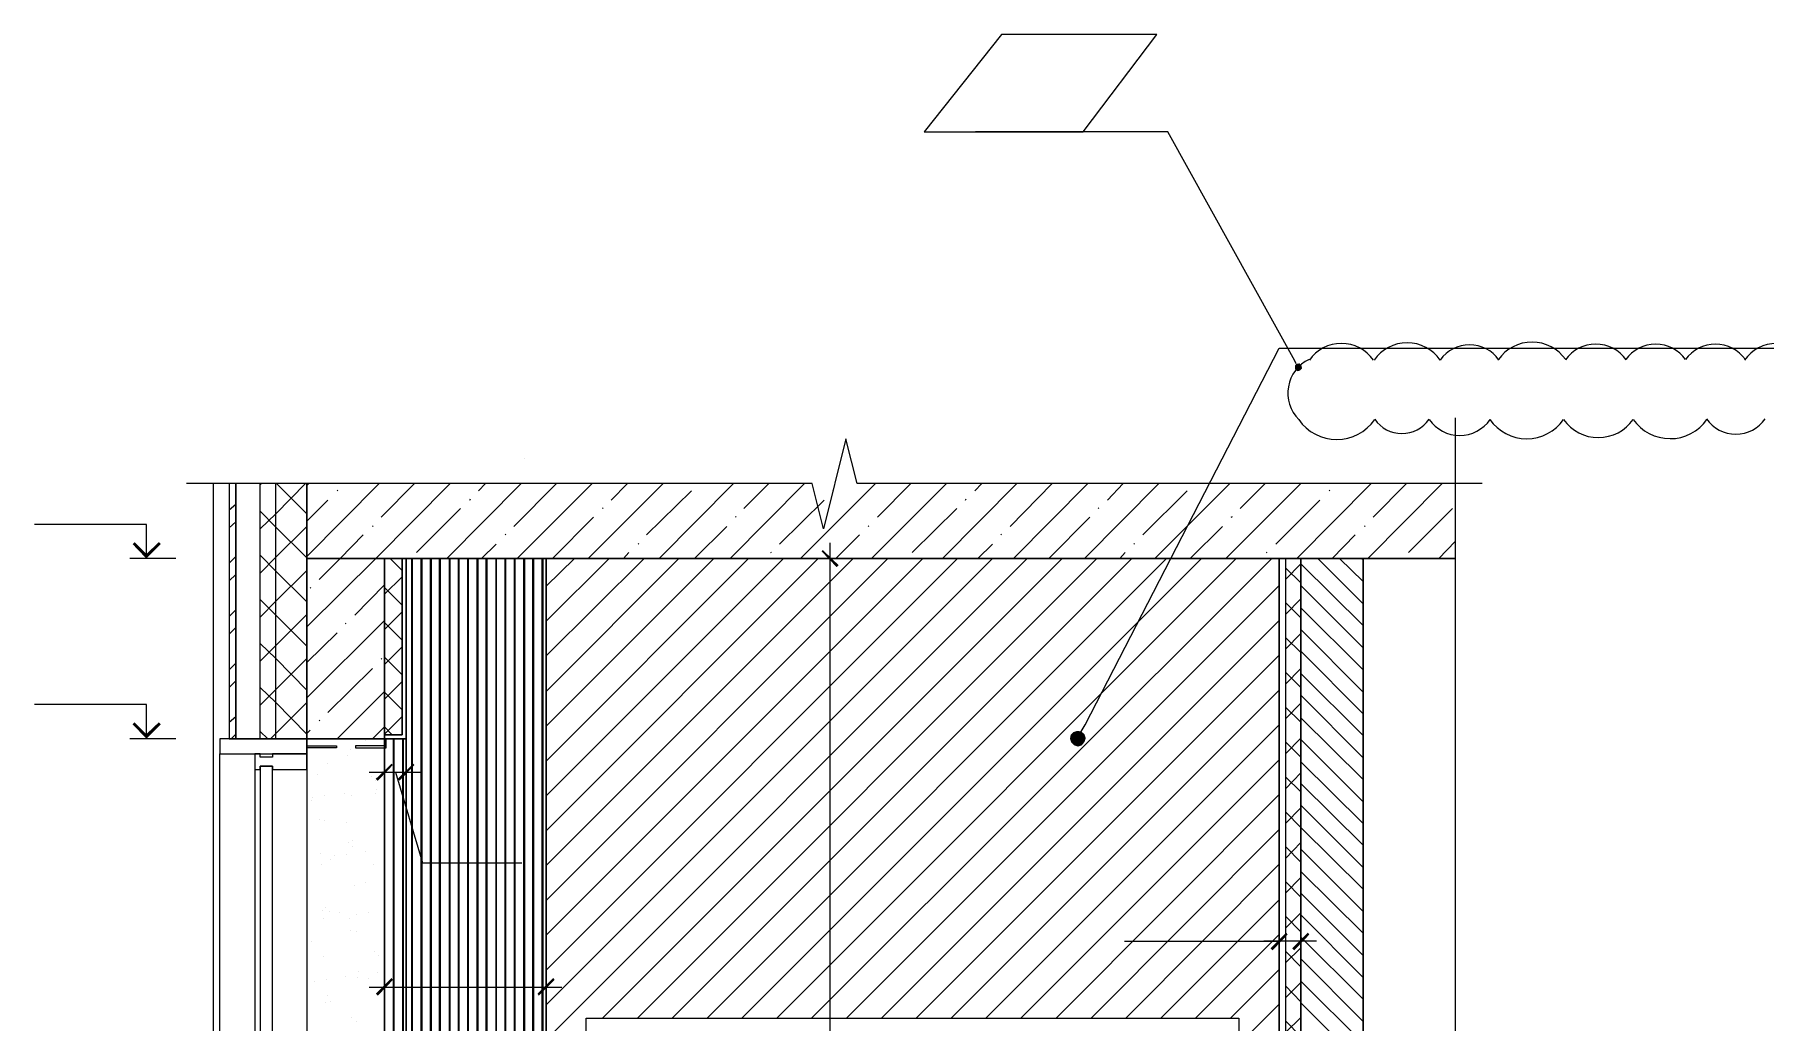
# Model space of a CAD drawing. Header units: millimetres. Extents: x -356862 to 418287, y 0 to 839748.
# Drawn here: x 388250 to 393950, y 762720 to 765972 of the extents above; entities that cross this region are included whole.
import ezdxf

# ---------------------------------------------------------------- set-up
doc = ezdxf.new("R2010")
doc.units = ezdxf.units.MM
doc.layers.add('PDF _Геометрия', color=7, linetype='Continuous', true_color=0xbababa)
doc.layers.add('PDF _Сплошная заливка', color=7, linetype='Continuous', true_color=0xf50000)

msp = doc.modelspace()

# ---------------------------------------------------------------- linework, layer by layer
at = {"layer": 'PDF _Геометрия', "color": 1, "lineweight": 20}
msp.add_lwpolyline([(391179.1938, 765651.9398), (391703.1113, 765651.9398), (391945.5855, 765972.3522), (391434.6577, 765972.3522)], close=True, dxfattribs=at)
msp.add_lwpolyline([(392404.5546, 764887.713), (392400.2247, 764898.5377), (391982.3897, 765651.9398), (391726.9257, 765651.9398), (391348.0598, 765651.9398)], dxfattribs=at)
at = {"layer": 'PDF _Геометрия', "color": 251, "lineweight": 20, "true_color": 0x545454}
msp.add_lwpolyline([(391696.6165, 763677.5068), (391709.6062, 763699.1563), (392348.266, 764939.6718), (392443.5237, 764939.6718), (397124.1422, 764939.6718)], dxfattribs=at)
at = {"layer": 'PDF _Геометрия', "color": 1, "lineweight": 20}
for points in [[(393072.3554, 764900.7806, 0.520539841), (392879.0581, 764900.7806, 0.520539929), (392660.9657, 764900.8126)], [(393883.8525, 764902.0224, 0.520540103), (393687.0086, 764902.0224, 0.520540103), (393489.9895, 764902.0224)], [(393042.5881, 764704.7332, 0.520539885), (393285.5397, 764704.7332, 0.520539952), (393514.4366, 764705.3707, 0.520539885), (393757.5183, 764704.7332)]]:
    msp.add_lwpolyline(points, format="xyb", dxfattribs=at)
at = {"layer": 'PDF _Геометрия', "color": 7, "lineweight": 5}
for points in [[(392928.4721, 764710.1872), (392928.4721, 764621.4243), (392928.4721, 762395.8573), (392781.2556, 762359.0532), (393075.6886, 762285.445), (392928.4721, 762248.6408), (392928.4721, 760023.0738), (392928.4721, 759934.3109)], [(393017.235, 764493.6924), (392928.4721, 764493.6924), (390958.369, 764493.6924), (390921.5649, 764640.9089), (390847.9567, 764344.3109), (390811.1526, 764493.6924), (388838.8845, 764493.6924), (388750.1216, 764493.6924)]]:
    msp.add_lwpolyline(points, dxfattribs=at)
at = {"layer": 'PDF _Геометрия', "color": 7, "lineweight": 9}
for points in [[(389862.9051, 764575.9604), (389862.9051, 764575.9604)], [(388838.8845, 759994.9295), (388838.8845, 764493.6924)], [(389044.5546, 763653.6924), (389044.5546, 764493.6924)], [(389862.9051, 764188.4346), (389862.9051, 764246.8882)], [(389862.9051, 764041.2181), (389862.9051, 764138.6408)], [(389862.9051, 763894.0017), (389862.9051, 763993.5893)], [(389862.9051, 763748.9501), (389862.9051, 763846.3728)], [(389862.9051, 763601.7336), (389862.9051, 763699.1563)], [(389146.3072, 763629.8779), (389243.7299, 763629.8779), (389243.7299, 763623.3831), (389146.3072, 763623.3831)], [(389408.266, 763629.8779), (389306.5134, 763629.8779), (389306.5134, 763623.3831), (389408.266, 763623.3831), (389408.266, 763629.8779), (389408.266, 763653.6924), (389401.7711, 763653.6924), (389401.7711, 760891.2181)], [(388860.534, 760902.0429), (388860.534, 760969.1563), (388860.534, 763577.9192), (388860.534, 763603.8986)], [(388975.2763, 763551.9398), (388975.2763, 760992.9707)], [(389146.3072, 763551.9398), (389146.3072, 760992.9707)], [(389862.9051, 763456.6821), (389862.9051, 763554.1047)], [(389862.9051, 763309.4656), (389862.9051, 763406.8882)], [(389862.9051, 763164.414), (389862.9051, 763261.8367)], [(389862.9051, 763017.1975), (389862.9051, 763114.6202)], [(389862.9051, 762872.146), (389862.9051, 762969.5687)], [(389862.9051, 762724.9295), (389862.9051, 762822.3522)], [(390066.4103, 760278.5377), (390066.4103, 762733.5893), (392216.2041, 762733.5893), (392216.2041, 760278.5377)]]:
    msp.add_lwpolyline(points, dxfattribs=at)
at = {"layer": 'PDF _Геометрия', "color": 7, "lineweight": 13}
for points in [[(388890.8433, 764493.6924), (388890.8433, 763653.6924), (388912.4928, 763653.6924), (388912.4928, 764493.6924), (388912.4928, 763653.6924), (389146.3072, 763653.6924), (389146.3072, 764493.6924)], [(389401.7711, 764246.8882), (389146.3072, 764246.8882)], [(392625.3794, 764246.8882), (392419.7093, 764246.8882)]]:
    msp.add_lwpolyline(points, dxfattribs=at)
at = {"layer": 'PDF _Геометрия', "color": 254, "lineweight": 5, "true_color": 0xdcdcdc}
for points in [[(388992.5959, 764344.3109), (389044.5546, 764394.1047), (389141.9773, 764493.6924)], [(388992.5959, 764489.3625), (388996.9257, 764493.6924)], [(388992.5959, 763653.6924), (388992.5959, 764493.6924)], [(389146.3072, 764394.1047), (389046.7196, 764493.6924)], [(389146.3072, 764487.1975), (389152.802, 764493.6924)], [(389146.3072, 764253.3831), (389384.4515, 764493.6924)], [(389146.3072, 764021.7336), (389373.6268, 764246.8882), (389618.266, 764493.6924)], [(389245.8948, 764469.8779), (389248.0598, 764472.0429)], [(389390.9464, 764383.28), (389501.3587, 764493.6924)], [(389607.4412, 764246.8882), (389852.0804, 764493.6924)], [(389711.3587, 764469.8779), (389735.1732, 764493.6924)], [(389828.266, 764352.9707), (389968.9876, 764493.6924)], [(389839.0907, 764246.8882), (390085.8948, 764493.6924)], [(390072.9051, 764246.8882), (390319.7093, 764493.6924)], [(390148.6783, 764439.5687), (390202.802, 764493.6924)], [(390265.5855, 764324.8264), (390412.802, 764469.8779)], [(390306.7196, 764246.8882), (390551.3587, 764493.6924)], [(390540.534, 764246.8882), (390785.1732, 764493.6924)], [(390585.9979, 764411.4243), (390668.266, 764493.6924)], [(390772.1835, 764246.8882), (391018.9876, 764493.6924)], [(390878.266, 764469.8779), (390880.4309, 764472.0429)], [(391005.9979, 764246.8882), (391252.802, 764493.6924)], [(391025.4824, 764383.28), (391135.8948, 764493.6924)], [(391239.8123, 764246.8882), (391484.4515, 764493.6924)], [(391345.8948, 764469.8779), (391369.7093, 764493.6924)], [(391462.802, 764352.9707), (391601.3587, 764493.6924)], [(391473.6268, 764246.8882), (391718.266, 764493.6924)], [(391707.4412, 764246.8882), (391952.0804, 764493.6924)], [(391783.2144, 764439.5687), (391835.1732, 764493.6924)], [(391900.1216, 764324.8264), (392045.1732, 764469.8779)], [(391939.0907, 764246.8882), (392185.8948, 764493.6924)], [(392172.9051, 764246.8882), (392419.7093, 764493.6924)], [(392220.534, 764411.4243), (392302.802, 764493.6924)], [(392406.7196, 764246.8882), (392651.3587, 764493.6924)], [(392512.802, 764469.8779), (392514.967, 764472.0429)], [(392640.534, 764246.8882), (392885.1732, 764493.6924)], [(392657.8536, 764383.28), (392768.266, 764493.6924)], [(389146.3072, 764370.2903), (389215.5855, 764439.5687)], [(389507.8536, 764266.3728), (389652.9051, 764411.4243)], [(389683.2144, 764439.5687), (389685.3794, 764443.8986)], [(390120.534, 764411.4243), (390122.6989, 764413.5893)], [(390702.9051, 764294.5171), (390850.1216, 764439.5687)], [(391140.2247, 764266.3728), (391287.4412, 764411.4243)], [(391315.5855, 764439.5687), (391317.7505, 764443.8986)], [(391752.9051, 764411.4243), (391755.0701, 764413.5893)], [(392337.4412, 764294.5171), (392482.4928, 764439.5687)], [(392774.7608, 764266.3728), (392919.8123, 764411.4243)], [(389146.3072, 764249.0532), (389044.5546, 764350.8058), (388992.5959, 764402.7645)], [(388992.5959, 764199.2594), (389044.5546, 764251.2181), (389146.3072, 764352.9707)], [(389362.802, 764352.9707), (389364.967, 764355.1357)], [(389955.9979, 764246.8882), (390090.2247, 764383.28)], [(390423.6268, 764246.8882), (390529.7093, 764352.9707)], [(390557.8536, 764383.28), (390560.0185, 764385.445)], [(390995.1732, 764352.9707), (390997.3381, 764355.1357)], [(391590.534, 764246.8882), (391724.7608, 764383.28)], [(392055.9979, 764246.8882), (392162.0804, 764352.9707)], [(392190.2247, 764383.28), (392194.5546, 764385.445)], [(392629.7093, 764352.9707), (392631.8742, 764355.1357)], [(389187.4412, 764177.6099), (389256.7196, 764246.8882), (389332.4928, 764324.8264)], [(389722.1835, 764246.8882), (389769.8123, 764294.5171)], [(389800.1216, 764324.8264), (389802.2866, 764326.9913)], [(390237.4412, 764294.5171), (390239.6062, 764296.6821)], [(390889.0907, 764246.8882), (390967.0288, 764324.8264)], [(391356.7196, 764246.8882), (391404.3484, 764294.5171)], [(391432.4928, 764324.8264), (391434.6577, 764326.9913)], [(391869.8123, 764294.5171), (391871.9773, 764296.6821)], [(392523.6268, 764246.8882), (392599.4, 764324.8264)], [(392874.3484, 764246.8882), (392928.4721, 764303.1769)], [(389146.3072, 764104.0017), (389044.5546, 764205.7542), (388992.5959, 764257.713)], [(389494.8639, 760917.1975), (389494.8639, 764246.8882)], [(389523.0082, 760917.1975), (389523.0082, 764246.8882)], [(389553.3175, 760917.1975), (389553.3175, 764246.8882)], [(389583.6268, 760917.1975), (389583.6268, 764246.8882)], [(389618.266, 760917.1975), (389618.266, 764246.8882)], [(389648.5752, 760917.1975), (389648.5752, 764246.8882)], [(389678.8845, 760917.1975), (389678.8845, 764246.8882)], [(389707.0288, 760917.1975), (389707.0288, 764246.8882)], [(389737.3381, 760917.1975), (389737.3381, 764246.8882)], [(389769.8123, 760278.5377), (389769.8123, 764246.8882)], [(389802.2866, 760278.5377), (389802.2866, 764246.8882)], [(389832.5959, 760278.5377), (389832.5959, 764246.8882)], [(389860.7402, 760278.5377), (389860.7402, 764246.8882)], [(389891.0495, 760278.5377), (389891.0495, 764246.8882)], [(389921.3587, 760278.5377), (389921.3587, 764246.8882)], [(390189.8123, 764246.8882), (390207.1319, 764266.3728)], [(390674.7608, 764266.3728), (390676.9257, 764268.5377)], [(391824.3484, 764246.8882), (391841.668, 764266.3728)], [(392307.1319, 764266.3728), (392309.2969, 764268.5377)], [(388992.5959, 764054.2078), (389044.5546, 764106.1666), (389146.3072, 764207.9192)], [(389157.1319, 764149.4656), (389159.2969, 764151.6305)], [(389304.3484, 764060.7027), (389401.7711, 764160.2903)], [(389146.3072, 763958.9501), (389044.5546, 764060.7027), (388992.5959, 764112.6614)], [(388992.5959, 763909.1563), (389044.5546, 763961.1151), (389146.3072, 764062.8676)], [(389146.3072, 763787.9192), (389401.7711, 764043.3831)], [(389274.0391, 764032.5584), (389276.2041, 764034.7233)], [(389146.3072, 763813.8986), (389044.5546, 763917.8161), (388992.5959, 763967.6099)], [(389146.3072, 763904.8264), (389245.8948, 764002.2491)], [(388992.5959, 763764.1047), (389044.5546, 763816.0635), (389146.3072, 763917.8161)], [(389390.9464, 763915.6511), (389393.1113, 763917.8161)], [(389215.5855, 763740.2903), (389362.802, 763885.3419)], [(389146.3072, 763668.847), (389044.5546, 763772.7645), (388992.5959, 763822.5584)], [(389245.8948, 763653.6924), (389401.7711, 763809.5687)], [(389027.235, 763653.6924), (389044.5546, 763671.012), (389146.3072, 763772.7645)], [(389018.5752, 763653.6924), (388992.5959, 763677.5068)], [(389146.3072, 763671.012), (389157.1319, 763681.8367)], [(389187.4412, 763712.146), (389189.6062, 763714.3109)], [(389362.802, 763653.6924), (389401.7711, 763692.6614)], [(389401.7711, 760904.2078), (389401.7711, 763653.6924)], [(389434.2453, 760904.2078), (389434.2453, 763653.6924)], [(389464.5546, 760904.2078), (389464.5546, 763653.6924)]]:
    msp.add_lwpolyline(points, dxfattribs=at)
at = {"layer": 'PDF _Геометрия', "color": 7, "lineweight": 30}
msp.add_lwpolyline([(389146.3072, 764493.6924), (389146.3072, 764246.8882), (392928.4721, 764246.8882)], dxfattribs=at)
at = {"layer": 'PDF _Геометрия', "color": 8, "lineweight": 9, "true_color": 0x808080}
for points in [[(388890.8433, 764407.0944), (388912.4928, 764426.579)], [(388890.8433, 764348.6408), (388912.4928, 764368.1254)], [(388890.8433, 764231.7336), (388912.4928, 764253.3831)], [(392625.3794, 764097.5068), (392475.9979, 764246.8882)], [(392625.3794, 764171.1151), (392547.4412, 764246.8882)], [(392625.3794, 764242.5584), (392618.8845, 764246.8882)], [(388890.8433, 764173.28), (388912.4928, 764194.9295)], [(392625.3794, 764026.0635), (392419.7093, 764229.5687)], [(392625.3794, 763952.4553), (392419.7093, 764158.1254)], [(388890.8433, 764056.3728), (388912.4928, 764078.0223)], [(392625.3794, 763881.012), (392419.7093, 764084.5171)], [(388890.8433, 763997.9192), (388912.4928, 764019.5687)], [(392625.3794, 763807.4037), (392419.7093, 764013.0738)], [(388890.8433, 763881.012), (388912.4928, 763902.6614)], [(392625.3794, 763735.9604), (392419.7093, 763941.6305)], [(388890.8433, 763822.5584), (388912.4928, 763844.2078)], [(392625.3794, 763664.5171), (392419.7093, 763868.0223)], [(392625.3794, 763590.9089), (392419.7093, 763796.579)], [(388890.8433, 763707.8161), (388912.4928, 763727.3006)], [(392625.3794, 763519.4656), (392419.7093, 763722.9707)], [(388897.3381, 763653.6924), (388912.4928, 763668.847)], [(392625.3794, 763445.8573), (392419.7093, 763651.5274)], [(392625.3794, 763374.414), (392419.7093, 763577.9192)], [(392625.3794, 763302.9707), (392419.7093, 763506.4759)], [(392625.3794, 763229.3625), (392419.7093, 763435.0326)], [(392625.3794, 763157.9192), (392419.7093, 763361.4243)], [(392625.3794, 763084.3109), (392419.7093, 763289.981)], [(392625.3794, 763012.8676), (392419.7093, 763216.3728)], [(392625.3794, 762939.2594), (392419.7093, 763144.9295)], [(392625.3794, 762867.8161), (392419.7093, 763073.4862)], [(392625.3794, 762796.3728), (392419.7093, 762999.8779)], [(392625.3794, 762722.7645), (392419.7093, 762928.4346)], [(392625.3794, 762651.3212), (392419.7093, 762854.8264)], [(392625.3794, 762577.713), (392419.7093, 762783.3831)]]:
    msp.add_lwpolyline(points, dxfattribs=at)
at = {"layer": 'PDF _Геометрия', "color": 112, "lineweight": 5, "true_color": 0x00b85c}
for points in [[(388618.0598, 764246.8882), (388618.0598, 764359.4656), (388250.0185, 764359.4656)], [(388715.4824, 764246.8882), (388563.9361, 764246.8882)], [(388618.0598, 763653.6924), (388618.0598, 763766.2697), (388250.0185, 763766.2697)], [(388715.4824, 763653.6924), (388563.9361, 763653.6924)]]:
    msp.add_lwpolyline(points, dxfattribs=at)
at = {"layer": 'PDF _Геометрия', "color": 7, "lineweight": 18}
for points in [[(390869.6062, 760226.579), (390869.6062, 764298.847)], [(389754.6577, 764246.8882), (390919.4, 764246.8882)], [(389401.7711, 763603.8986), (389401.7711, 763493.4862)], [(389473.2144, 763603.8986), (389473.2144, 763493.4862)], [(389351.9773, 763543.28), (389525.1732, 763543.28)], [(389438.5752, 763543.28), (389527.3381, 763244.5171), (389854.2453, 763244.5171)], [(391839.5031, 762986.8882), (392348.266, 762986.8882)], [(392471.668, 762986.8882), (392298.4721, 762986.8882)], [(392348.266, 762872.146), (392348.266, 763036.6821)], [(392419.7093, 762950.0841), (392419.7093, 763036.6821)], [(389401.7711, 762681.6305), (389401.7711, 762887.3006)], [(389934.3484, 762681.6305), (389934.3484, 762887.3006)], [(389351.9773, 762835.3419), (389986.3072, 762835.3419)]]:
    msp.add_lwpolyline(points, dxfattribs=at)
at = {"layer": 'PDF _Геометрия', "color": 8, "lineweight": 30, "true_color": 0x767676}
for points in [[(389146.3072, 764246.8882), (389146.3072, 763653.6924), (389401.7711, 763653.6924), (389401.7711, 764246.8882)], [(392419.7093, 764246.8882), (392419.7093, 760196.2697)], [(392625.3794, 760196.2697), (392625.3794, 764246.8882)]]:
    msp.add_lwpolyline(points, dxfattribs=at)
at = {"layer": 'PDF _Геометрия', "color": 92, "lineweight": 5, "true_color": 0x00b800}
for points in [[(389401.7711, 764244.7233), (389406.101, 764246.8882)], [(389460.2247, 764207.9192), (389421.2556, 764246.8882)], [(389401.7711, 764129.981), (389460.2247, 764186.2697)], [(392369.9154, 764177.6099), (392419.7093, 764229.5687)], [(392419.7093, 764166.7852), (392369.9154, 764216.579)], [(389460.2247, 764093.1769), (389401.7711, 764151.6305)], [(389401.7711, 764013.0738), (389460.2247, 764071.5274)], [(392369.9154, 764062.8676), (392419.7093, 764114.8264)], [(392419.7093, 764052.0429), (392369.9154, 764101.8367)], [(389460.2247, 763978.4346), (389401.7711, 764036.8882)], [(389401.7711, 763898.3315), (389460.2247, 763956.7852)], [(392369.9154, 763948.1254), (392419.7093, 764000.0841)], [(392419.7093, 763937.3006), (392369.9154, 763987.0944)], [(389460.2247, 763863.6924), (389401.7711, 763922.146)], [(389401.7711, 763783.5893), (389460.2247, 763842.0429)], [(392369.9154, 763833.3831), (392419.7093, 763885.3419)], [(392419.7093, 763822.5584), (392369.9154, 763872.3522)], [(389460.2247, 763748.9501), (389401.7711, 763807.4037)], [(389401.7711, 763668.847), (389460.2247, 763727.3006)], [(392369.9154, 763718.6408), (392419.7093, 763770.5996)], [(392419.7093, 763707.8161), (392369.9154, 763757.6099)], [(389427.7505, 763666.6821), (389401.7711, 763692.6614)], [(392369.9154, 763603.8986), (392419.7093, 763655.8573)], [(392419.7093, 763593.0738), (392369.9154, 763642.8676)], [(392369.9154, 763489.1563), (392419.7093, 763541.1151)], [(392419.7093, 763478.3315), (392369.9154, 763528.1254)], [(392369.9154, 763374.414), (392419.7093, 763426.3728)], [(392419.7093, 763361.4243), (392369.9154, 763413.3831)], [(392369.9154, 763259.6718), (392419.7093, 763311.6305)], [(392419.7093, 763246.6821), (392369.9154, 763298.6408)], [(392369.9154, 763144.9295), (392419.7093, 763196.8882)], [(392419.7093, 763131.9398), (392369.9154, 763183.8986)], [(392369.9154, 763030.1872), (392419.7093, 763079.981)], [(392419.7093, 763017.1975), (392369.9154, 763069.1563)], [(392369.9154, 762915.445), (392419.7093, 762965.2388)], [(392419.7093, 762902.4553), (392369.9154, 762954.414)], [(392369.9154, 762800.7027), (392419.7093, 762850.4965)], [(392419.7093, 762787.713), (392369.9154, 762839.6718)], [(392369.9154, 762685.9604), (392419.7093, 762735.7542)], [(392419.7093, 762672.9707), (392369.9154, 762724.9295)]]:
    msp.add_lwpolyline(points, dxfattribs=at)
for points in [[(389453.7299, 763666.6821), (389460.2247, 763666.6821), (389460.2247, 764246.8882), (389401.7711, 764246.8882), (389401.7711, 763666.6821)], [(392419.7093, 764246.8882), (392369.9154, 764246.8882), (392369.9154, 760278.5377), (392419.7093, 760278.5377)], [(389401.7711, 760904.2078), (389473.2144, 760904.2078), (389473.2144, 763653.6924), (389401.7711, 763653.6924)]]:
    msp.add_lwpolyline(points, close=True, dxfattribs=at)
at = {"layer": 'PDF _Геометрия', "color": 92, "lineweight": 30, "true_color": 0x00b800}
msp.add_lwpolyline([(389473.2144, 764246.8882), (389473.2144, 763653.6924), (389401.7711, 763653.6924), (389401.7711, 763666.6821), (389460.2247, 763666.6821), (389460.2247, 764246.8882)], close=True, dxfattribs=at)
at = {"layer": 'PDF _Геометрия', "color": 150, "lineweight": 30, "true_color": 0x0080ff}
msp.add_lwpolyline([(389934.3484, 763653.6924), (389934.3484, 760278.5377), (389761.1526, 760278.5377), (389761.1526, 760917.1975), (389473.2144, 760917.1975), (389473.2144, 764246.8882), (389934.3484, 764246.8882)], close=True, dxfattribs=at)
at = {"layer": 'PDF _Геометрия', "color": 254, "lineweight": 5, "true_color": 0xdcdcdc}
for points in [[(389492.6989, 764246.8882), (389492.6989, 760917.1975)], [(389525.1732, 764246.8882), (389525.1732, 760917.1975)], [(389555.4824, 764246.8882), (389555.4824, 760917.1975)], [(389585.7917, 764246.8882), (389585.7917, 760917.1975)], [(389616.101, 764246.8882), (389616.101, 760917.1975)], [(389646.4103, 764246.8882), (389646.4103, 760917.1975)], [(389676.7196, 764246.8882), (389676.7196, 760917.1975)], [(389709.1938, 764246.8882), (389709.1938, 760917.1975)], [(389739.5031, 764246.8882), (389739.5031, 760917.1975)], [(389769.8123, 764246.8882), (389769.8123, 760278.5377)], [(389800.1216, 764246.8882), (389800.1216, 760278.5377)], [(389830.4309, 764246.8882), (389830.4309, 760278.5377)], [(389862.9051, 764246.8882), (389862.9051, 760278.5377)], [(389893.2144, 764246.8882), (389893.2144, 760278.5377)], [(389923.5237, 764246.8882), (389923.5237, 760278.5377)], [(389432.0804, 763653.6924), (389432.0804, 760904.2078)], [(389462.3897, 763653.6924), (389462.3897, 760904.2078)]]:
    msp.add_lwpolyline(points, close=True, dxfattribs=at)
at = {"layer": 'PDF _Геометрия', "color": 171, "lineweight": 20, "true_color": 0x7f7fff}
for points in [[(389934.3484, 764155.9604), (390027.4412, 764246.8882)], [(389934.3484, 764041.2181), (390142.1835, 764246.8882)], [(389934.3484, 763926.4759), (390256.9257, 764246.8882)], [(389934.3484, 763809.5687), (390371.668, 764246.8882)], [(389934.3484, 763694.8264), (390486.4103, 764246.8882)], [(389934.3484, 763580.0841), (390601.1526, 764246.8882)], [(389934.3484, 763465.3419), (390715.8948, 764246.8882)], [(389934.3484, 763350.5996), (390830.6371, 764246.8882)], [(389934.3484, 763235.8573), (390945.3794, 764246.8882)], [(389934.3484, 763121.1151), (391060.1216, 764246.8882)], [(389934.3484, 763006.3728), (391174.8639, 764246.8882)], [(389934.3484, 762891.6305), (391289.6062, 764246.8882)], [(389934.3484, 762776.8882), (391404.3484, 764246.8882)], [(389934.3484, 762662.146), (391519.0907, 764246.8882)], [(390120.534, 762733.5893), (391633.833, 764246.8882)], [(390235.2763, 762733.5893), (391748.5752, 764246.8882)], [(390350.0185, 762733.5893), (391863.3175, 764246.8882)], [(390464.7608, 762733.5893), (391978.0598, 764246.8882)], [(390579.5031, 762733.5893), (392092.802, 764246.8882)], [(390694.2453, 762733.5893), (392207.5443, 764246.8882)], [(390808.9876, 762733.5893), (392324.4515, 764246.8882)], [(390923.7299, 762733.5893), (392348.266, 764158.1254)], [(391038.4721, 762733.5893), (392348.266, 764043.3831)], [(391153.2144, 762733.5893), (392348.266, 763928.6408)], [(391267.9567, 762733.5893), (392348.266, 763813.8986)], [(391382.6989, 762733.5893), (392348.266, 763699.1563)], [(391497.4412, 762733.5893), (392348.266, 763584.414)], [(391614.3484, 762733.5893), (392348.266, 763469.6718)], [(391729.0907, 762733.5893), (392348.266, 763354.9295)], [(391843.833, 762733.5893), (392348.266, 763240.1872)], [(391958.5752, 762733.5893), (392348.266, 763123.28)], [(392073.3175, 762733.5893), (392348.266, 763008.5377)], [(392188.0598, 762733.5893), (392348.266, 762893.7955)], [(392216.2041, 762646.9913), (392348.266, 762779.0532)]]:
    msp.add_lwpolyline(points, dxfattribs=at)
at = {"layer": 'PDF _Геометрия', "color": 92, "lineweight": 30, "true_color": 0x00b800}
msp.add_lwpolyline([(392419.7093, 760278.5377), (392348.266, 760278.5377), (392348.266, 764246.8882)], dxfattribs=at)
at = {"layer": 'PDF _Геометрия', "color": 7, "lineweight": 25}
for points in [[(388860.534, 763653.6924), (388860.534, 763603.8986), (389146.3072, 763603.8986), (389146.3072, 763653.6924)], [(388992.5959, 763593.0738), (388992.5959, 763603.8986), (388975.2763, 763603.8986), (388975.2763, 763551.9398), (388992.5959, 763551.9398), (388992.5959, 763562.7645), (389033.7299, 763562.7645), (389033.7299, 763551.9398), (389146.3072, 763551.9398), (389146.3072, 763603.8986), (389033.7299, 763603.8986), (389033.7299, 763593.0738)]]:
    msp.add_lwpolyline(points, close=True, dxfattribs=at)
at = {"layer": 'PDF _Геометрия', "color": 171, "lineweight": 20, "true_color": 0x7f7fff}
msp.add_lwpolyline([(389401.7711, 763653.6924), (389146.3072, 763653.6924), (389146.3072, 760917.1975), (389401.7711, 760917.1975)], close=True, dxfattribs=at)
msp.add_lwpolyline([(389401.7711, 763653.6924), (389146.3072, 763653.6924), (389146.3072, 760917.1975), (389401.7711, 760917.1975)], close=True, dxfattribs=at)
at = {"layer": 'PDF _Геометрия', "color": 24, "lineweight": 18, "true_color": 0xa12502}
for points in [[(389289.1938, 763619.0532), (389289.1938, 763619.0532)], [(389341.1526, 763647.1975), (389341.1526, 763647.1975)], [(389215.5855, 763571.4243), (389215.5855, 763571.4243)], [(389280.534, 763599.5687), (389280.534, 763599.5687)], [(389183.1113, 763536.7852), (389183.1113, 763536.7852)], [(389358.4721, 763528.1254), (389358.4721, 763528.1254)], [(389371.4618, 763515.1357), (389371.4618, 763515.1357)], [(389395.2763, 763545.445), (389395.2763, 763545.445)], [(389161.4618, 763450.1872), (389161.4618, 763450.1872)], [(389165.7917, 763461.012), (389165.7917, 763461.012)], [(389204.7608, 763465.3419), (389204.7608, 763465.3419)], [(389269.7093, 763474.0017), (389269.7093, 763474.0017)], [(389293.5237, 763467.5068), (389293.5237, 763467.5068)], [(389371.4618, 763471.8367), (389371.4618, 763471.8367)], [(389375.7917, 763486.9913), (389375.7917, 763486.9913)], [(389189.6062, 763387.4037), (389189.6062, 763387.4037)], [(389204.7608, 763383.0738), (389204.7608, 763383.0738)], [(389399.6062, 763396.0635), (389399.6062, 763396.0635)], [(389278.369, 763376.579), (389278.369, 763376.579)], [(389191.7711, 763276.9913), (389191.7711, 763276.9913)], [(389237.235, 763268.3315), (389237.235, 763268.3315)], [(389278.369, 763272.6614), (389278.369, 763272.6614)], [(389282.6989, 763311.6305), (389282.6989, 763311.6305)], [(389297.8536, 763318.1254), (389297.8536, 763318.1254)], [(389297.8536, 763298.6408), (389297.8536, 763298.6408)], [(389341.1526, 763281.3212), (389341.1526, 763281.3212)], [(389193.9361, 763238.0223), (389193.9361, 763238.0223)], [(389224.2453, 763255.3419), (389224.2453, 763255.3419)], [(389364.967, 763238.0223), (389364.967, 763238.0223)], [(389304.3484, 763168.7439), (389304.3484, 763168.7439)], [(389341.1526, 763179.5687), (389341.1526, 763179.5687)], [(389209.0907, 763097.3006), (389209.0907, 763097.3006)], [(389198.266, 763086.4759), (389198.266, 763086.4759)], [(389202.5959, 763060.4965), (389202.5959, 763060.4965)], [(389222.0804, 763084.3109), (389222.0804, 763084.3109)], [(389254.5546, 763082.146), (389254.5546, 763082.146)], [(389287.0288, 763060.4965), (389287.0288, 763060.4965)], [(389308.6783, 763075.6511), (389308.6783, 763075.6511)], [(389349.8123, 763079.981), (389349.8123, 763079.981)], [(389161.4618, 762984.7233), (389161.4618, 762984.7233)], [(389291.3587, 763021.5274), (389291.3587, 763021.5274)], [(389308.6783, 763017.1975), (389308.6783, 763017.1975)], [(389202.5959, 762937.0944), (389202.5959, 762937.0944)], [(389369.2969, 762952.2491), (389369.2969, 762952.2491)], [(389382.2866, 762939.2594), (389382.2866, 762939.2594)], [(389148.4721, 762869.981), (389148.4721, 762869.981)], [(389274.0391, 762869.981), (389274.0391, 762869.981)], [(389313.0082, 762867.8161), (389313.0082, 762867.8161)], [(389317.3381, 762887.3006), (389317.3381, 762887.3006)], [(389380.1216, 762882.9707), (389380.1216, 762882.9707)], [(389170.1216, 762854.8264), (389170.1216, 762854.8264)], [(389211.2556, 762861.3212), (389211.2556, 762861.3212)], [(389349.8123, 762865.6511), (389349.8123, 762865.6511)], [(389209.0907, 762785.548), (389209.0907, 762785.548)], [(389215.5855, 762807.1975), (389215.5855, 762807.1975)], [(389224.2453, 762789.8779), (389224.2453, 762789.8779)], [(389293.5237, 762735.7542), (389293.5237, 762735.7542)], [(389308.6783, 762722.7645), (389308.6783, 762722.7645)]]:
    msp.add_lwpolyline(points, dxfattribs=at)
at = {"layer": 'PDF _Геометрия', "color": 7, "lineweight": 9}
msp.add_lwpolyline([(389033.7299, 760984.3109), (389033.7299, 763562.7645), (388992.5959, 763562.7645), (388992.5959, 760984.3109)], close=True, dxfattribs=at)
at = {"layer": 'PDF _Геометрия', "color": 1, "lineweight": 20}
for centre, radius, start, end in [((392553.5242, 764826.6044), 128.8144, 35.002448, 144.997552), ((393181.3857, 764824.4394), 135.3093, 35.002449, 144.997551), ((393391.3923, 764830.9354), 122.3196, 35.0024339, 144.9975661), ((393986.7773, 764826.6044), 128.8144, 35.002448, 144.997552), ((392499.3983, 764791.9641), 122.3196, 115.1257279, 225.1263442), ((392538.3696, 764791.9642), 152.6289, 215.0024495, 324.9975505), ((392752.7083, 764768.1486), 109.3299, 215.0024332, 324.9975668), ((392943.2303, 764774.6434), 122.3196, 215.0024339, 324.9975661), ((393852.5461, 764774.6435), 117.9897, 215.0024532, 324.9975468)]:
    msp.add_arc(centre, radius, start, end, dxfattribs=at)
at = {"layer": 'PDF _Сплошная заливка', "color": 1, "transparency": 33554559}
for points in [[(392404.5546, 764887.713), (392411.0495, 764876.8882), (392400.2247, 764881.2181)], [(392411.0495, 764876.8882), (392400.2247, 764881.2181), (392400.2247, 764870.3934)], [(392400.2247, 764870.3934), (392408.8845, 764863.8986), (392411.0495, 764876.8882)], [(392415.3794, 764889.8779), (392404.5546, 764887.713), (392411.0495, 764876.8882)], [(392408.8845, 764863.8986), (392411.0495, 764876.8882), (392417.5443, 764866.0635)], [(392411.0495, 764876.8882), (392421.8742, 764883.3831), (392415.3794, 764889.8779)], [(392424.0391, 764872.5584), (392411.0495, 764876.8882), (392421.8742, 764883.3831)], [(392417.5443, 764866.0635), (392424.0391, 764872.5584), (392411.0495, 764876.8882)]]:
    msp.add_solid(points, dxfattribs=at)
at = {"layer": 'PDF _Сплошная заливка', "color": 112, "true_color": 0x00b85c, "transparency": 33554559}
for points in [[(388572.5959, 764294.5171), (388579.0907, 764301.012), (388618.0598, 764246.8882)], [(388579.0907, 764301.012), (388618.0598, 764246.8882), (388618.0598, 764262.0429)], [(388618.0598, 764262.0429), (388665.6886, 764294.5171), (388659.1938, 764301.012)], [(388618.0598, 764246.8882), (388618.0598, 764262.0429), (388665.6886, 764294.5171)], [(388572.5959, 763701.3212), (388579.0907, 763707.8161), (388618.0598, 763653.6924)], [(388579.0907, 763707.8161), (388618.0598, 763653.6924), (388618.0598, 763668.847)], [(388618.0598, 763668.847), (388665.6886, 763701.3212), (388659.1938, 763707.8161)], [(388618.0598, 763653.6924), (388618.0598, 763668.847), (388665.6886, 763701.3212)]]:
    msp.add_solid(points, dxfattribs=at)
at = {"layer": 'PDF _Сплошная заливка', "color": 7, "transparency": 33554559}
for points in [[(390897.7505, 764225.2388), (390841.4618, 764270.7027), (390845.7917, 764275.0326)], [(390891.2556, 764218.7439), (390897.7505, 764225.2388), (390841.4618, 764270.7027)], [(389425.5855, 763571.4243), (389380.1216, 763515.1357), (389373.6268, 763521.6305)], [(389429.9154, 763567.0944), (389425.5855, 763571.4243), (389380.1216, 763515.1357)], [(389445.0701, 763521.6305), (389451.5649, 763515.1357), (389497.0288, 763571.4243)], [(389451.5649, 763515.1357), (389497.0288, 763571.4243), (389501.3587, 763567.0944)], [(392372.0804, 763015.0326), (392326.6165, 762956.579), (392320.1216, 762963.0738)], [(392376.4103, 763008.5377), (392372.0804, 763015.0326), (392326.6165, 762956.579)], [(392391.5649, 762963.0738), (392398.0598, 762956.579), (392443.5237, 763015.0326)], [(392398.0598, 762956.579), (392443.5237, 763015.0326), (392447.8536, 763008.5377)], [(389425.5855, 762865.6511), (389380.1216, 762807.1975), (389373.6268, 762813.6924)], [(389429.9154, 762859.1563), (389425.5855, 762865.6511), (389380.1216, 762807.1975)], [(389906.2041, 762813.6924), (389910.534, 762807.1975), (389958.1629, 762865.6511)], [(389910.534, 762807.1975), (389958.1629, 762865.6511), (389962.4928, 762859.1563)]]:
    msp.add_solid(points, dxfattribs=at)
at = {"layer": 'PDF _Сплошная заливка', "color": 251, "true_color": 0x545454, "transparency": 33554559}
for points in [[(391661.9773, 763666.6821), (391659.8123, 763653.6924), (391685.7917, 763653.6924)], [(391685.7917, 763653.6924), (391670.6371, 763675.3419), (391661.9773, 763666.6821)], [(391683.6268, 763679.6718), (391685.7917, 763653.6924), (391670.6371, 763675.3419)], [(391696.6165, 763677.5068), (391683.6268, 763679.6718), (391685.7917, 763653.6924)], [(391685.7917, 763653.6924), (391707.4412, 763668.847), (391696.6165, 763677.5068)], [(391711.7711, 763655.8573), (391685.7917, 763653.6924), (391707.4412, 763668.847)], [(391659.8123, 763653.6924), (391685.7917, 763653.6924), (391664.1422, 763640.7027)], [(391685.7917, 763653.6924), (391664.1422, 763640.7027), (391672.802, 763632.0429)], [(391672.802, 763632.0429), (391685.7917, 763627.713), (391685.7917, 763653.6924)], [(391707.4412, 763642.8676), (391711.7711, 763655.8573), (391685.7917, 763653.6924)], [(391685.7917, 763627.713), (391685.7917, 763653.6924), (391698.7814, 763632.0429)], [(391685.7917, 763653.6924), (391698.7814, 763632.0429), (391707.4412, 763642.8676)]]:
    msp.add_solid(points, dxfattribs=at)

doc.saveas('drawing.dxf')
